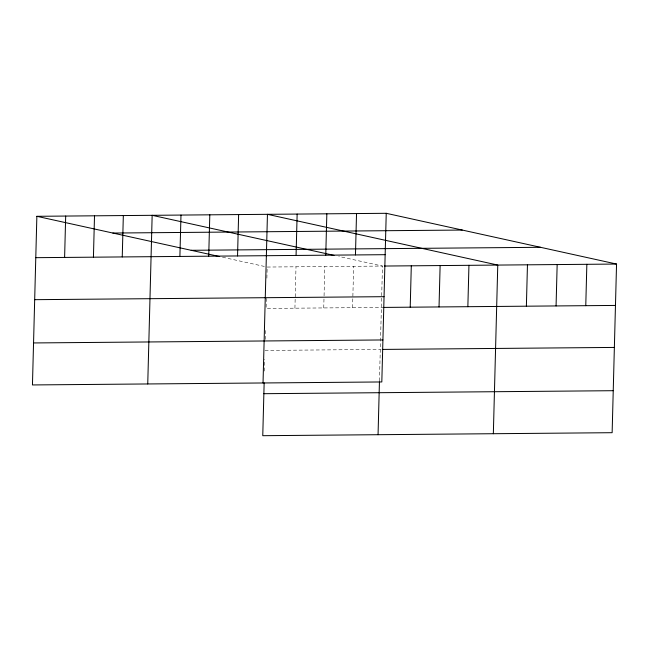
<?xml version="1.0" encoding="UTF-8"?>
<svg xmlns="http://www.w3.org/2000/svg" width="649" height="649" viewBox="0 0 649 649"><rect width="100%" height="100%" fill="white"/><g stroke="black" fill="none" stroke-linecap="round" stroke-linejoin="round"><path stroke-width="0.49" stroke-dasharray="3.25 2.43" d="M264.459 371.082L264.768 359.278M265.287 339.427L265.571 328.426M266.366 298.337L266.098 308.429L383.381 307.423M266.893 278.153L267.153 268.061M294.922 308.178L296.001 266.804M323.746 307.934L324.038 296.828M324.062 295.822L324.825 266.552M352.569 307.683L353.648 266.309M379.462 380.906L382.472 266.058L338.77 256.428M267.185 267.047L382.472 266.058M264.995 350.428L380.29 349.438M222.526 257.215L264.33 266.423"/><path stroke-width="0.97" d="M36.863 216.304L32.45 384.946L381.815 381.953L386.236 213.302L36.863 216.304L219.678 256.582M64.608 257.434L65.687 216.06M93.432 257.182L94.511 215.809M122.247 256.939L123.334 215.565M147.745 383.957L152.158 215.314L334.024 255.382M179.895 256.444L180.982 215.07M208.718 256.193L209.805 214.819M237.542 255.949L238.629 214.576M263.032 382.967L267.453 214.324L497.767 265.068L493.345 433.719M264.151 382.878L262.764 435.698L612.137 432.696L616.55 264.054L386.236 213.302M296.066 255.446L297.145 214.073M325.757 255.187L326.845 213.813M355.457 254.935L356.536 213.562M378.059 434.708L379.438 381.888M410.217 307.188L411.296 265.814M439.032 306.945L440.119 265.563M467.856 306.693L468.943 265.319M526.38 306.19L527.459 264.816M556.071 305.939L557.158 264.565M585.771 305.679L586.85 264.305M112.869 233.048L462.242 230.054M191.179 250.303L540.544 247.301M35.784 257.677L385.149 254.684M384.459 266.041L616.55 264.054M34.681 299.676L384.054 296.682M383.381 307.423L615.463 305.428M33.553 342.948L382.918 339.954M382.277 349.422L614.368 347.426M263.867 393.7L613.232 390.698"/></g></svg>
